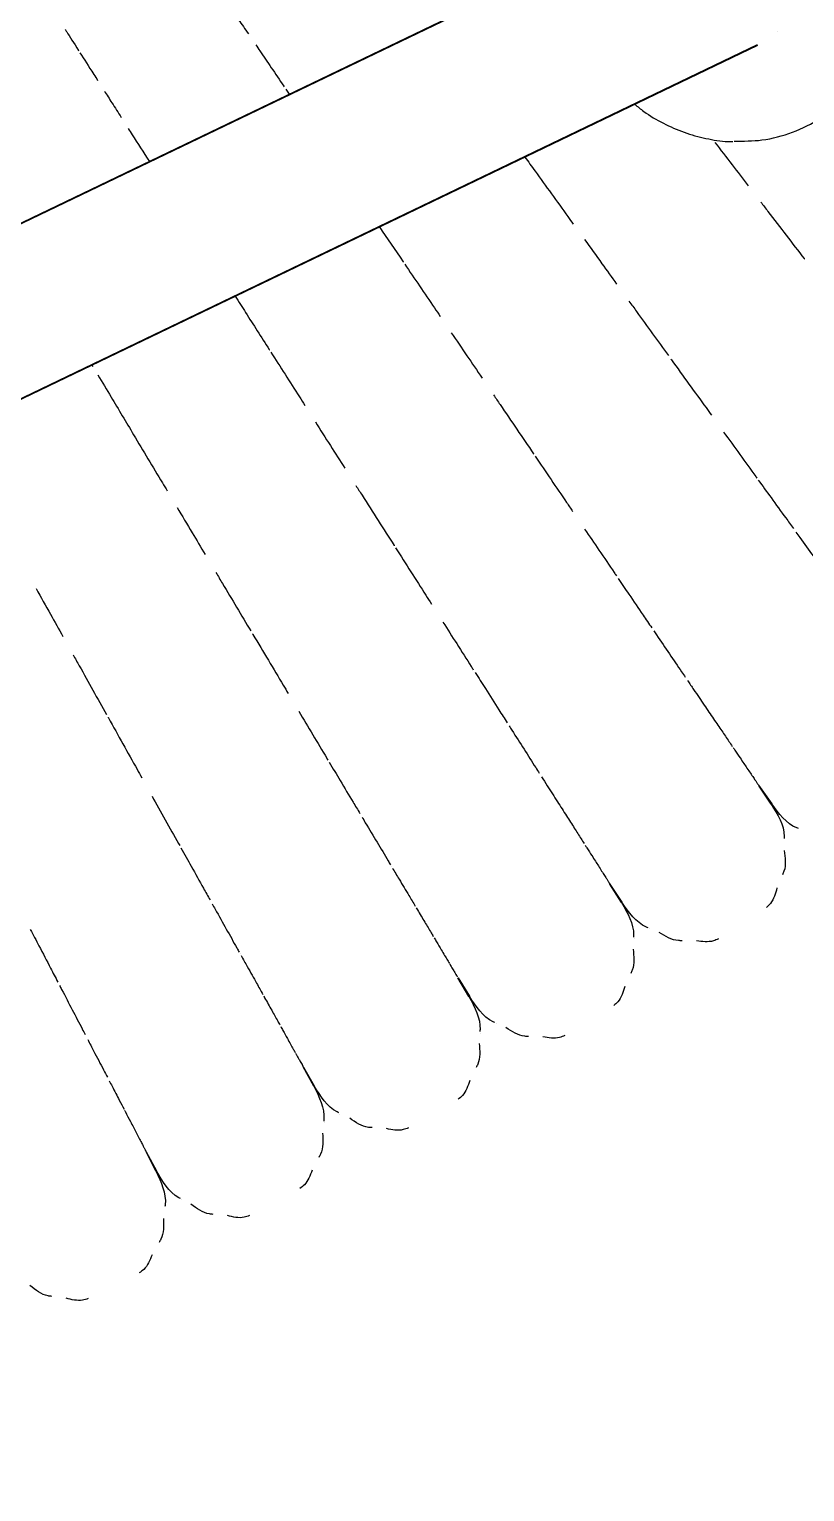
# Model space of a CAD drawing. Extents: x -360 to 379, y -342 to 365.
# Drawn here: x 37.52 to 45.33, y -194.41 to -179.66 of the extents above; entities that cross this region are included whole.
import ezdxf

# ---------------------------------------------------------------- set-up
doc = ezdxf.new("R2010")
doc.units = 0
doc.layers.get('0').update_dxf_attribs({"linetype": 'CONTINUOUS'})

msp = doc.modelspace()

# ---------------------------------------------------------------- linework, layer by layer
at = {"color": 7, "linetype": 'CONTINUOUS'}
for p, q in [((44.194, -178.372), (14.517, -192.643)), ((44.165, -178.378), (14.517, -192.638)), ((45.055, -179.678), (45.055, -179.678)), ((14.517, -194.413), (44.859, -179.82)), ((40.102, -180.264), (40.137, -180.315)), ((38.148, -183.047), (38.157, -183.062)), ((44.867, -187.285), (45, -187.474)), ((44.994, -187.477), (44.874, -187.295)), ((44.907, -187.346), (44.907, -187.346)), ((44.909, -187.344), (44.909, -187.344)), ((44.994, -187.477), (44.994, -187.477)), ((45, -187.474), (45, -187.474)), ((41.166, -188.103), (41.166, -188.103)), ((43.363, -188.273), (43.49, -188.467)), ((43.485, -188.47), (43.369, -188.283)), ((43.402, -188.336), (43.402, -188.336)), ((43.404, -188.335), (43.404, -188.335)), ((43.612, -188.834), (43.612, -188.834)), ((43.766, -188.736), (43.766, -188.736)), ((39.64, -188.985), (39.64, -188.985)), ((41.947, -189.418), (41.837, -189.228)), ((41.838, -189.229), (41.953, -189.415)), ((41.868, -189.282), (41.868, -189.282)), ((41.87, -189.281), (41.87, -189.281)), ((42.221, -189.692), (42.221, -189.692)), ((42.064, -189.786), (42.064, -189.786)), ((40.383, -190.322), (40.278, -190.128)), ((40.28, -190.13), (40.388, -190.318)), ((40.308, -190.183), (40.308, -190.183)), ((40.309, -190.182), (40.309, -190.182)), ((40.648, -190.603), (40.648, -190.603)), ((40.489, -190.692), (40.489, -190.692)), ((38.792, -191.179), (38.693, -190.981)), ((38.695, -190.985), (38.798, -191.176)), ((38.722, -191.038), (38.722, -191.038)), ((38.723, -191.037), (38.723, -191.037)), ((38.792, -191.179), (38.792, -191.179)), ((39.05, -191.468), (39.05, -191.468))]:
    msp.add_line(p, q, dxfattribs=at)
at = {"color": 7, "linetype": 'CONTINUOUS', "flags": 128}
msp.add_lwpolyline([(14.517, -194.408), (42.346, -181.021), (44.856, -179.813)], dxfattribs=at)
at = {"color": 7, "linetype": 'CONTINUOUS'}
for points, knots in [([(39.546, -179.445), (39.572, -179.483), (39.625, -179.561), (39.69, -179.658), (39.724, -179.707)], [0, 0, 0, 0, 0.487279, 1, 1, 1, 1]), ([(37.877, -179.661), (37.882, -179.669), (37.916, -179.722), (37.963, -179.796), (38.014, -179.877), (38.015, -179.879)], [0, 0, 0, 0, 0.155387, 0.988056, 1, 1, 1, 1]), ([(39.798, -179.817), (39.812, -179.837), (39.898, -179.963), (39.995, -180.106), (40.084, -180.238), (40.085, -180.24)], [0, 0, 0, 0, 0.160366, 0.989614, 1, 1, 1, 1]), ([(38.027, -179.896), (38.069, -179.963), (38.122, -180.046), (38.192, -180.156), (38.205, -180.176)], [0, 0, 0, 0, 0.8099966, 1, 1, 1, 1]), ([(38.273, -180.283), (38.297, -180.321), (38.348, -180.401), (38.411, -180.499), (38.443, -180.55)], [0, 0, 0, 0, 0.487564, 1, 1, 1, 1]), ([(44.621, -180.788), (44.715, -180.788), (44.917, -180.788), (45.214, -180.708), (45.499, -180.565), (45.733, -180.387), (45.847, -180.238), (45.895, -180.175)], [0, 0, 0, 0, 0.18898, 0.405978, 0.622976, 0.839973, 1, 1, 1, 1]), ([(43.619, -180.416), (43.649, -180.441), (43.739, -180.515), (43.906, -180.611), (44.116, -180.705), (44.336, -180.764), (44.502, -180.793), (44.593, -180.792), (44.609, -180.792)], [0, 0, 0, 0, 0.105458, 0.317666, 0.529676, 0.741414, 0.952816, 1, 1, 1, 1]), ([(38.514, -180.662), (38.527, -180.682), (38.591, -180.782), (38.666, -180.9), (38.726, -180.994)], [0, 0, 0, 0, 0.206854, 1, 1, 1, 1]), ([(44.427, -180.801), (44.485, -180.876), (44.597, -181.022), (44.709, -181.169), (44.764, -181.24)], [0, 0, 0, 0, 0.513168, 1, 1, 1, 1]), ([(42.512, -180.949), (42.546, -180.996), (42.688, -181.193), (42.852, -181.42), (42.982, -181.6), (43, -181.625)], [0, 0, 0, 0, 0.215553, 0.891704, 1, 1, 1, 1]), ([(44.89, -181.404), (44.914, -181.435), (45.061, -181.627), (45.209, -181.82), (45.328, -181.975), (45.329, -181.976)], [0, 0, 0, 0, 0.163497, 0.995292, 1, 1, 1, 1]), ([(41.045, -181.654), (41.124, -181.769), (41.203, -181.886), (41.285, -182.007), (41.286, -182.008)], [0, 0, 0, 0, 0.989876, 1, 1, 1, 1]), ([(43.113, -181.781), (43.172, -181.862), (43.279, -182.012), (43.387, -182.161), (43.437, -182.23)], [0, 0, 0, 0, 0.5434105, 1, 1, 1, 1]), ([(41.3, -182.03), (41.4, -182.176), (41.518, -182.35), (41.639, -182.528), (41.658, -182.556)], [0, 0, 0, 0, 0.8402438, 1, 1, 1, 1]), ([(39.592, -182.353), (39.627, -182.408), (39.738, -182.583), (39.854, -182.765), (39.936, -182.894), (39.937, -182.895)], [0, 0, 0, 0, 0.311507, 0.993511, 1, 1, 1, 1]), ([(43.561, -182.402), (43.587, -182.437), (43.72, -182.622), (43.852, -182.805), (43.958, -182.952)], [0, 0, 0, 0, 0.19206, 1, 1, 1, 1]), ([(41.769, -182.721), (41.822, -182.798), (41.925, -182.95), (42.029, -183.103), (42.08, -183.178)], [0, 0, 0, 0, 0.51014, 1, 1, 1, 1]), ([(39.951, -182.917), (40.046, -183.066), (40.159, -183.243), (40.275, -183.425), (40.293, -183.454)], [0, 0, 0, 0, 0.840643, 1, 1, 1, 1]), ([(43.984, -182.988), (43.986, -182.99), (44.106, -183.157), (44.245, -183.348), (44.375, -183.528), (44.393, -183.554)], [0, 0, 0, 0, 0.011772, 0.860235, 1, 1, 1, 1]), ([(38.207, -183.147), (38.251, -183.221), (38.369, -183.417), (38.586, -183.781), (38.776, -184.099), (38.89, -184.29), (38.906, -184.317)], [0, 0, 0, 0, 0.197688, 0.525133, 0.933402, 1, 1, 1, 1]), ([(42.196, -183.349), (42.218, -183.381), (42.353, -183.58), (42.489, -183.781), (42.6, -183.944), (42.601, -183.945)], [0, 0, 0, 0, 0.161856, 0.993688, 1, 1, 1, 1]), ([(40.4, -183.621), (40.45, -183.701), (40.549, -183.856), (40.648, -184.012), (40.697, -184.088)], [0, 0, 0, 0, 0.5105327, 1, 1, 1, 1]), ([(44.515, -183.723), (44.57, -183.799), (44.681, -183.952), (44.791, -184.105), (44.847, -184.182), (44.851, -184.188)], [0, 0, 0, 0, 0.474288, 0.960542, 1, 1, 1, 1]), ([(42.615, -183.967), (42.722, -184.125), (42.851, -184.314), (42.973, -184.494), (42.993, -184.523)], [0, 0, 0, 0, 0.833212, 1, 1, 1, 1]), ([(40.808, -184.262), (40.829, -184.295), (40.958, -184.498), (41.089, -184.703), (41.194, -184.869), (41.195, -184.87)], [0, 0, 0, 0, 0.162046, 0.993838, 1, 1, 1, 1]), ([(44.864, -184.207), (44.907, -184.266), (45.002, -184.397), (45.12, -184.561), (45.193, -184.661), (45.218, -184.697)], [0, 0, 0, 0, 0.352478, 0.773034, 1, 1, 1, 1]), ([(39.005, -184.483), (39.056, -184.568), (39.15, -184.726), (39.245, -184.885), (39.289, -184.958)], [0, 0, 0, 0, 0.538386, 1, 1, 1, 1]), ([(43.114, -184.702), (43.163, -184.773), (43.264, -184.923), (43.37, -185.078), (43.427, -185.162), (43.434, -185.173)], [0, 0, 0, 0, 0.440824, 0.928857, 1, 1, 1, 1]), ([(45.244, -184.732), (45.257, -184.75), (45.317, -184.834), (45.418, -184.973), (45.514, -185.106), (45.563, -185.174), (45.571, -185.186)], [0, 0, 0, 0, 0.111977, 0.513336, 0.912049, 1, 1, 1, 1]), ([(41.209, -184.891), (41.311, -185.053), (41.435, -185.246), (41.551, -185.429), (41.57, -185.459)], [0, 0, 0, 0, 0.833499, 1, 1, 1, 1]), ([(39.397, -185.139), (39.419, -185.177), (39.537, -185.375), (39.654, -185.57), (39.749, -185.73)], [0, 0, 0, 0, 0.186776, 1, 1, 1, 1]), ([(37.585, -185.303), (37.633, -185.389), (37.723, -185.55), (37.813, -185.711), (37.855, -185.786)], [0, 0, 0, 0, 0.536403, 1, 1, 1, 1]), ([(43.453, -185.201), (43.489, -185.254), (43.574, -185.38), (43.687, -185.546), (43.761, -185.656), (43.791, -185.698)], [0, 0, 0, 0, 0.306935, 0.729129, 1, 1, 1, 1]), ([(41.686, -185.641), (41.733, -185.714), (41.83, -185.867), (41.931, -186.025), (41.985, -186.11), (41.992, -186.121)], [0, 0, 0, 0, 0.44106, 0.929026, 1, 1, 1, 1]), ([(43.812, -185.729), (43.821, -185.743), (43.875, -185.823), (43.969, -185.961), (44.065, -186.103), (44.116, -186.178), (44.129, -186.196)], [0, 0, 0, 0, 0.079991, 0.477001, 0.871594, 1, 1, 1, 1]), ([(39.767, -185.76), (39.768, -185.762), (39.874, -185.938), (39.995, -186.141), (40.109, -186.332), (40.125, -186.36)], [0, 0, 0, 0, 0.009222, 0.857492, 1, 1, 1, 1]), ([(37.958, -185.97), (37.978, -186.007), (38.092, -186.21), (38.203, -186.41), (38.294, -186.573)], [0, 0, 0, 0, 0.184561, 1, 1, 1, 1]), ([(42.011, -186.15), (42.045, -186.204), (42.127, -186.332), (42.234, -186.501), (42.306, -186.613), (42.333, -186.657)], [0, 0, 0, 0, 0.307109, 0.729229, 1, 1, 1, 1]), ([(44.152, -186.231), (44.173, -186.261), (44.231, -186.348), (44.319, -186.476), (44.413, -186.616), (44.496, -186.737), (44.558, -186.829), (44.591, -186.877), (44.602, -186.894)], [0, 0, 0, 0, 0.114268, 0.332137, 0.536862, 0.728532, 0.90723, 1, 1, 1, 1]), ([(38.31, -186.601), (38.311, -186.603), (38.411, -186.782), (38.526, -186.988), (38.634, -187.182), (38.65, -187.211)], [0, 0, 0, 0, 0.008122, 0.856242, 1, 1, 1, 1]), ([(40.233, -186.54), (40.28, -186.619), (40.376, -186.781), (40.473, -186.942), (40.522, -187.025), (40.526, -187.032)], [0, 0, 0, 0, 0.4698708, 0.9566183, 1, 1, 1, 1]), ([(42.353, -186.688), (42.362, -186.702), (42.414, -186.784), (42.504, -186.924), (42.596, -187.069), (42.645, -187.146), (42.657, -187.164)], [0, 0, 0, 0, 0.0800015, 0.4767943, 0.8711722, 1, 1, 1, 1]), ([(44.611, -186.907), (44.617, -186.916), (44.642, -186.953), (44.678, -187.006), (44.718, -187.065), (44.753, -187.117), (44.786, -187.165), (44.815, -187.208), (44.838, -187.241), (44.852, -187.263), (44.861, -187.276), (44.866, -187.283), (44.869, -187.287), (44.87, -187.288), (44.87, -187.289)], [0, 0, 0, 0, 0.048668, 0.201743, 0.322358, 0.431684, 0.559831, 0.68806, 0.794263, 0.878569, 0.925485, 0.963412, 0.987299, 1, 1, 1, 1]), ([(40.539, -187.053), (40.576, -187.115), (40.658, -187.253), (40.761, -187.426), (40.826, -187.533), (40.848, -187.571)], [0, 0, 0, 0, 0.346736, 0.767829, 1, 1, 1, 1]), ([(42.68, -187.2), (42.699, -187.231), (42.755, -187.319), (42.839, -187.45), (42.93, -187.593), (43.009, -187.717), (43.068, -187.81), (43.099, -187.859), (43.11, -187.875)], [0, 0, 0, 0, 0.114408, 0.33287, 0.538108, 0.73021, 0.90926, 1, 1, 1, 1]), ([(38.753, -187.395), (38.797, -187.475), (38.889, -187.638), (38.981, -187.803), (39.028, -187.887), (39.032, -187.894)], [0, 0, 0, 0, 0.467828, 0.954734, 1, 1, 1, 1]), ([(44.994, -187.477), (45.059, -187.582), (45.128, -187.692), (45.126, -187.815), (45.126, -187.822)], [0, 0, 0, 0, 0.948884, 1, 1, 1, 1]), ([(45.271, -187.723), (45.265, -187.721), (45.149, -187.678), (45.072, -187.573), (45, -187.474)], [0, 0, 0, 0, 0.051116, 1, 1, 1, 1]), ([(40.87, -187.608), (40.881, -187.627), (40.934, -187.715), (41.022, -187.861), (41.106, -188.003), (41.149, -188.075), (41.157, -188.089)], [0, 0, 0, 0, 0.1080783, 0.5090686, 0.9074384, 1, 1, 1, 1]), ([(39.044, -187.916), (39.079, -187.979), (39.157, -188.119), (39.255, -188.294), (39.316, -188.404), (39.338, -188.443)], [0, 0, 0, 0, 0.343965, 0.765258, 1, 1, 1, 1]), ([(43.118, -187.889), (43.124, -187.898), (43.149, -187.936), (43.183, -187.991), (43.222, -188.051), (43.255, -188.103), (43.286, -188.153), (43.314, -188.196), (43.336, -188.23), (43.35, -188.252), (43.358, -188.265), (43.363, -188.273), (43.366, -188.277), (43.367, -188.279), (43.367, -188.279), (43.366, -188.278), (43.366, -188.277), (43.365, -188.277)], [0, 0, 0, 0, 0.04926, 0.198367, 0.316023, 0.422418, 0.547182, 0.672042, 0.775286, 0.857043, 0.902787, 0.939572, 0.962975, 0.980889, 0.993937, 0.998397, 1, 1, 1, 1]), ([(45.125, -187.943), (45.136, -188.016), (45.149, -188.101), (45.114, -188.177), (45.109, -188.189)], [0, 0, 0, 0, 0.847683, 1, 1, 1, 1]), ([(41.177, -188.121), (41.199, -188.159), (41.257, -188.256), (41.334, -188.385), (41.386, -188.471), (41.407, -188.507)], [0, 0, 0, 0, 0.273131, 0.697837, 1, 1, 1, 1]), ([(45.053, -188.322), (45.038, -188.378), (45.017, -188.454), (44.961, -188.505), (44.946, -188.518)], [0, 0, 0, 0, 0.747575, 1, 1, 1, 1]), ([(39.359, -188.481), (39.369, -188.499), (39.419, -188.588), (39.502, -188.737), (39.583, -188.882), (39.624, -188.956), (39.632, -188.97)], [0, 0, 0, 0, 0.106151, 0.506938, 0.905117, 1, 1, 1, 1]), ([(41.417, -188.524), (41.421, -188.53), (41.451, -188.581), (41.501, -188.665), (41.555, -188.754), (41.581, -188.799), (41.588, -188.811)], [0, 0, 0, 0, 0.055625, 0.47185, 0.859056, 1, 1, 1, 1]), ([(43.485, -188.47), (43.547, -188.576), (43.613, -188.688), (43.607, -188.812), (43.607, -188.818)], [0, 0, 0, 0, 0.94853, 1, 1, 1, 1]), ([(43.754, -188.724), (43.748, -188.722), (43.634, -188.675), (43.56, -188.568), (43.49, -188.467)], [0, 0, 0, 0, 0.05147, 1, 1, 1, 1]), ([(37.526, -188.74), (37.555, -188.795), (37.625, -188.929), (37.718, -189.107), (37.779, -189.226), (37.804, -189.272)], [0, 0, 0, 0, 0.301854, 0.723969, 1, 1, 1, 1]), ([(41.597, -188.826), (41.605, -188.84), (41.631, -188.882), (41.666, -188.941), (41.702, -189.002), (41.73, -189.048), (41.745, -189.073), (41.751, -189.083)], [0, 0, 0, 0, 0.1380825, 0.4210438, 0.6482608, 0.85012, 1, 1, 1, 1]), ([(44.098, -188.854), (44.085, -188.854), (44.002, -188.856), (43.928, -188.81), (43.866, -188.771)], [0, 0, 0, 0, 0.152317, 1, 1, 1, 1]), ([(44.464, -188.835), (44.447, -188.843), (44.378, -188.875), (44.3, -188.863), (44.242, -188.855)], [0, 0, 0, 0, 0.252425, 1, 1, 1, 1]), ([(43.602, -188.939), (43.611, -189.012), (43.621, -189.098), (43.584, -189.173), (43.579, -189.185)], [0, 0, 0, 0, 0.847683, 1, 1, 1, 1]), ([(39.651, -189.003), (39.672, -189.041), (39.726, -189.139), (39.8, -189.27), (39.849, -189.359), (39.87, -189.396)], [0, 0, 0, 0, 0.269434, 0.693796, 1, 1, 1, 1]), ([(41.754, -189.089), (41.757, -189.094), (41.77, -189.116), (41.789, -189.147), (41.809, -189.181), (41.821, -189.201), (41.828, -189.212), (41.831, -189.217), (41.832, -189.22), (41.833, -189.22)], [0, 0, 0, 0, 0.078496, 0.380606, 0.626736, 0.817232, 0.895372, 0.961327, 1, 1, 1, 1]), ([(37.821, -189.305), (37.828, -189.319), (37.872, -189.404), (37.949, -189.551), (38.028, -189.704), (38.07, -189.783), (38.08, -189.802)], [0, 0, 0, 0, 0.076996, 0.476362, 0.873319, 1, 1, 1, 1]), ([(39.879, -189.412), (39.882, -189.418), (39.911, -189.469), (39.958, -189.554), (40.009, -189.646), (40.035, -189.692), (40.042, -189.704)], [0, 0, 0, 0, 0.052743, 0.468612, 0.855539, 1, 1, 1, 1]), ([(41.947, -189.418), (42.006, -189.526), (42.069, -189.64), (42.059, -189.764), (42.059, -189.77)], [0, 0, 0, 0, 0.94853, 1, 1, 1, 1]), ([(42.209, -189.68), (42.203, -189.678), (42.09, -189.627), (42.02, -189.518), (41.953, -189.415)], [0, 0, 0, 0, 0.05147, 1, 1, 1, 1]), ([(43.519, -189.316), (43.502, -189.372), (43.48, -189.447), (43.421, -189.496), (43.407, -189.508)], [0, 0, 0, 0, 0.747575, 1, 1, 1, 1]), ([(40.05, -189.719), (40.058, -189.733), (40.082, -189.776), (40.115, -189.836), (40.149, -189.897), (40.176, -189.945), (40.19, -189.971), (40.197, -189.982)], [0, 0, 0, 0, 0.1344755, 0.4165166, 0.6429013, 0.844077, 1, 1, 1, 1]), ([(38.105, -189.851), (38.125, -189.89), (38.181, -189.998), (38.247, -190.124), (38.29, -190.207), (38.303, -190.232)], [0, 0, 0, 0, 0.281201, 0.787733, 1, 1, 1, 1]), ([(42.549, -189.82), (42.536, -189.82), (42.453, -189.819), (42.381, -189.771), (42.319, -189.731)], [0, 0, 0, 0, 0.152317, 1, 1, 1, 1]), ([(42.916, -189.811), (42.898, -189.819), (42.828, -189.849), (42.751, -189.835), (42.693, -189.825)], [0, 0, 0, 0, 0.252425, 1, 1, 1, 1]), ([(40.2, -189.988), (40.202, -189.992), (40.215, -190.014), (40.232, -190.046), (40.251, -190.08), (40.263, -190.1), (40.269, -190.111), (40.272, -190.117), (40.275, -190.122), (40.276, -190.124), (40.276, -190.124), (40.275, -190.122), (40.275, -190.121)], [0, 0, 0, 0, 0.064698, 0.337269, 0.559552, 0.731856, 0.795919, 0.852895, 0.910548, 0.968493, 0.987413, 1, 1, 1, 1]), ([(42.051, -189.891), (42.057, -189.964), (42.065, -190.05), (42.026, -190.124), (42.02, -190.135)], [0, 0, 0, 0, 0.847683, 1, 1, 1, 1]), ([(38.322, -190.268), (38.331, -190.286), (38.368, -190.356), (38.418, -190.452), (38.455, -190.524), (38.471, -190.554)], [0, 0, 0, 0, 0.17133, 0.652544, 1, 1, 1, 1]), ([(40.637, -190.591), (40.631, -190.588), (40.52, -190.534), (40.452, -190.424), (40.388, -190.318)], [0, 0, 0, 0, 0.05147, 1, 1, 1, 1]), ([(41.957, -190.265), (41.938, -190.32), (41.913, -190.395), (41.854, -190.442), (41.839, -190.454)], [0, 0, 0, 0, 0.747575, 1, 1, 1, 1]), ([(40.383, -190.322), (40.439, -190.431), (40.497, -190.547), (40.485, -190.67), (40.484, -190.676)], [0, 0, 0, 0, 0.9485297, 1, 1, 1, 1]), ([(38.477, -190.567), (38.48, -190.571), (38.5, -190.611), (38.53, -190.667), (38.565, -190.736), (38.594, -190.791), (38.621, -190.843), (38.645, -190.889), (38.664, -190.925), (38.676, -190.948), (38.683, -190.963), (38.687, -190.97), (38.69, -190.975), (38.69, -190.976), (38.69, -190.976)], [0, 0, 0, 0, 0.021827, 0.203218, 0.324408, 0.434626, 0.563685, 0.692754, 0.799874, 0.885176, 0.932325, 0.970688, 0.994567, 1, 1, 1, 1]), ([(40.973, -190.74), (40.96, -190.74), (40.876, -190.737), (40.806, -190.687), (40.746, -190.644)], [0, 0, 0, 0, 0.152317, 1, 1, 1, 1]), ([(41.339, -190.742), (41.321, -190.749), (41.25, -190.777), (41.174, -190.761), (41.116, -190.75)], [0, 0, 0, 0, 0.252425, 1, 1, 1, 1]), ([(40.472, -190.797), (40.477, -190.87), (40.482, -190.957), (40.441, -191.029), (40.435, -191.04)], [0, 0, 0, 0, 0.847683, 1, 1, 1, 1]), ([(38.792, -191.179), (38.845, -191.29), (38.901, -191.407), (38.884, -191.53), (38.883, -191.536)], [0, 0, 0, 0, 0.948884, 1, 1, 1, 1]), ([(39.039, -191.455), (39.033, -191.453), (38.923, -191.396), (38.859, -191.283), (38.798, -191.176)], [0, 0, 0, 0, 0.05147, 1, 1, 1, 1]), ([(40.367, -191.168), (40.347, -191.223), (40.321, -191.296), (40.26, -191.342), (40.244, -191.354)], [0, 0, 0, 0, 0.747575, 1, 1, 1, 1]), ([(39.37, -191.615), (39.357, -191.614), (39.274, -191.608), (39.205, -191.556), (39.146, -191.512)], [0, 0, 0, 0, 0.152317, 1, 1, 1, 1]), ([(39.736, -191.627), (39.718, -191.634), (39.647, -191.66), (39.57, -191.642), (39.513, -191.628)], [0, 0, 0, 0, 0.252425, 1, 1, 1, 1]), ([(38.868, -191.656), (38.871, -191.73), (38.874, -191.817), (38.83, -191.888), (38.824, -191.899)], [0, 0, 0, 0, 0.847683, 1, 1, 1, 1]), ([(38.753, -192.024), (38.731, -192.079), (38.702, -192.151), (38.64, -192.195), (38.624, -192.206)], [0, 0, 0, 0, 0.7475749, 1, 1, 1, 1]), ([(37.743, -192.442), (37.73, -192.441), (37.647, -192.433), (37.579, -192.379), (37.522, -192.333)], [0, 0, 0, 0, 0.152317, 1, 1, 1, 1]), ([(38.109, -192.465), (38.09, -192.471), (38.018, -192.495), (37.942, -192.475), (37.886, -192.46)], [0, 0, 0, 0, 0.252425, 1, 1, 1, 1])]:
    msp.add_open_spline(points, degree=3, knots=knots, dxfattribs=at)

doc.saveas('drawing.dxf')
